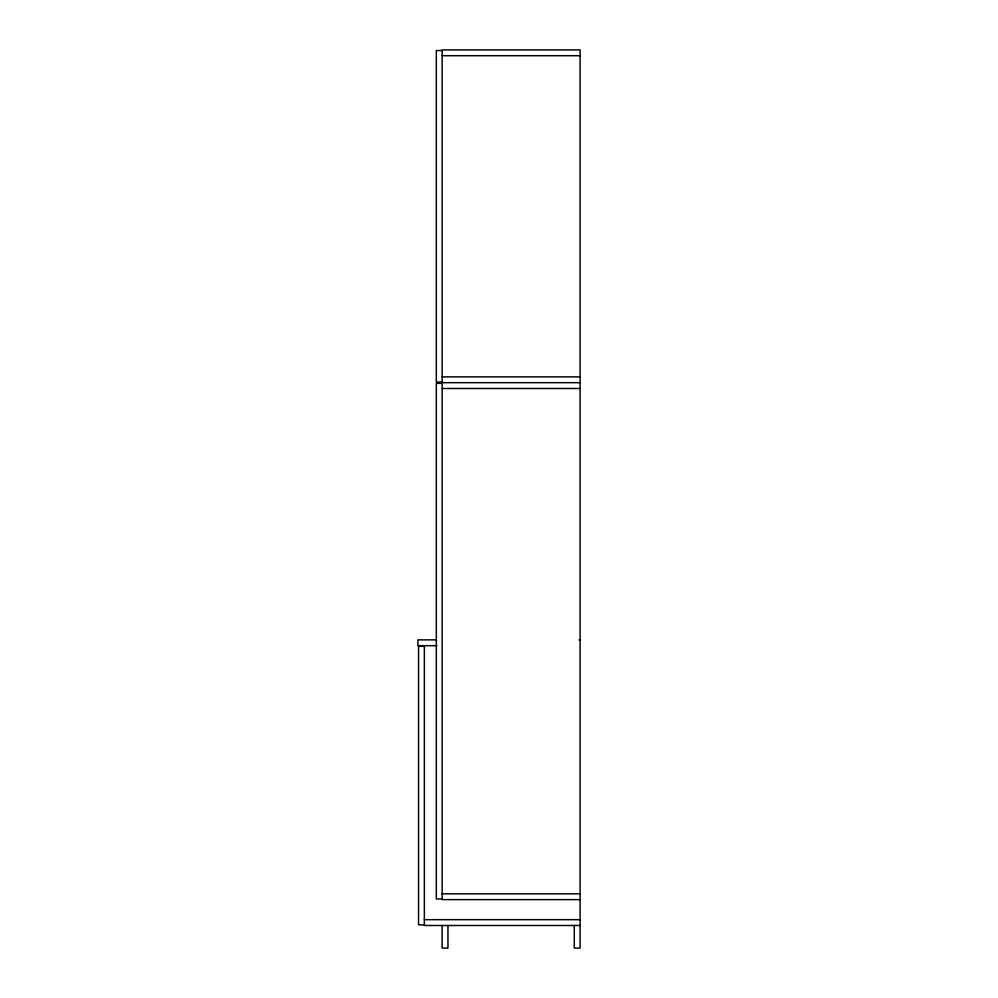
<?xml version="1.0" encoding="UTF-8"?>
<svg xmlns="http://www.w3.org/2000/svg" width="998" height="998" viewBox="0 0 998 998"><rect width="100%" height="100%" fill="white"/><g stroke="black" fill="none" stroke-linecap="round" stroke-linejoin="round"><path stroke-width="1.5" d="M442.139 50.549L436.326 50.549L436.326 382.034L442.139 382.034M442.139 55.713L580.1 55.713M442.139 376.87L580.1 376.87M442.139 382.683L580.1 382.683M442.139 383.332L436.326 383.332L436.326 898.986L442.139 898.986M442.139 388.496L580.1 388.496M436.438 639.868L417.9 639.868L417.9 645.681L436.825 645.681M579.127 639.868L580.1 639.868M424.362 646.33L418.549 646.33L418.549 924.834L424.362 924.834M442.139 893.821L580.1 893.821M580.1 899.635L442.139 899.635L442.139 49.9L580.1 49.9L580.1 948.1L574.287 948.1L574.287 925.483M424.362 919.669L580.1 919.669M580.1 925.483L424.362 925.483L424.362 645.681M447.952 925.483L447.952 948.1L442.139 948.1L442.139 925.483"/></g></svg>
